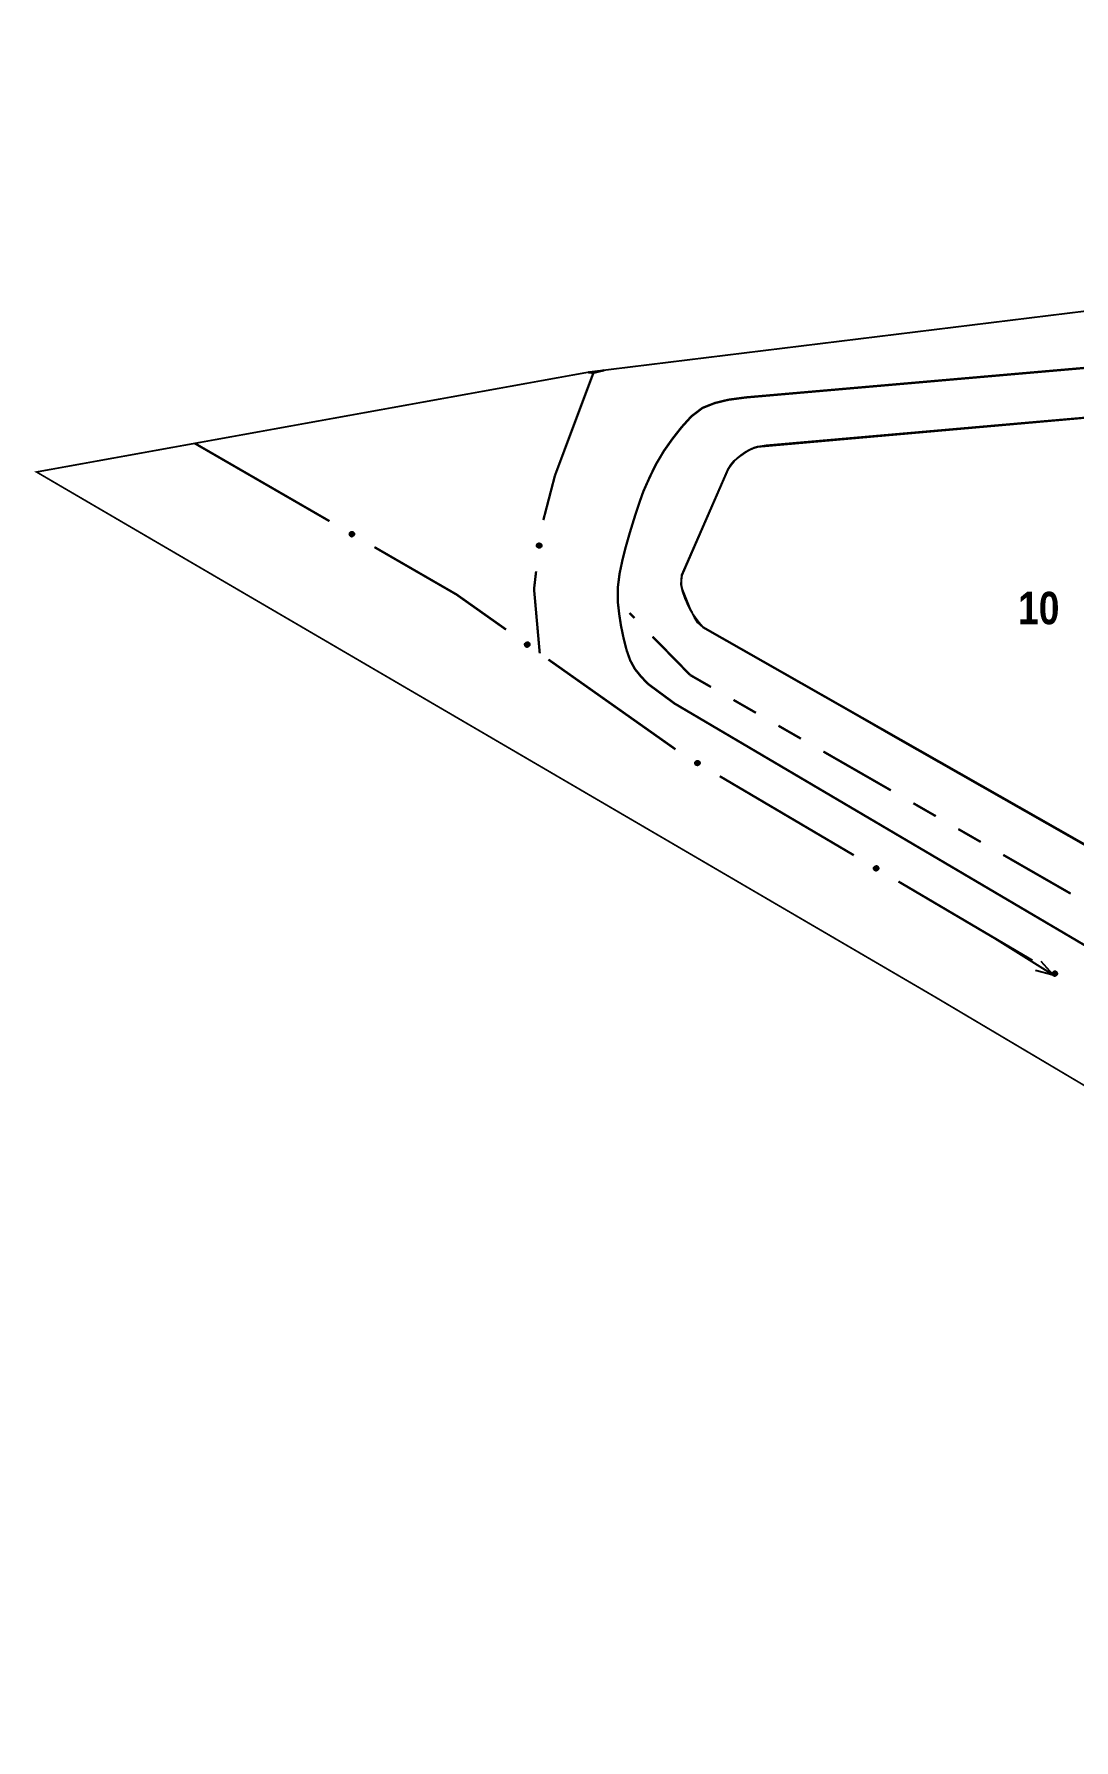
# Model space of a CAD drawing. Extents: x 203591 to 208218, y 4854879 to 4857795.
# Drawn here: x 203590.9 to 203671.1, y 4855965.7 to 4856097.3 of the extents above; entities that cross this region are included whole.
import ezdxf
from ezdxf.enums import TextEntityAlignment as Align

# ---------------------------------------------------------------- set-up
doc = ezdxf.new("R2010")
doc.units = 0
doc.header["$LTSCALE"] = 1.5
doc.header["$MEASUREMENT"] = 0
for name, color, linetype in [('CD-MALHA-LOTES', 40, 'CONTINUOUS'), ('LM-LIM-SETOR-FISCAL', 7, 'CONTINUOUS'), ('RU-QUADRAS', 210, 'CONTINUOUS'), ('SV-EIXO-ROD-ESTR', 7, 'CONTINUOUS'), ('SV-EIXO-RUA-PAV', 20, 'CONTINUOUS'), ('SV-EST-MUNIC-PAV', 20, 'CONTINUOUS'), ('SV-FX-DOM-EST', 20, 'CONTINUOUS'), ('SV-ROD-ESTADUAIS', 20, 'CONTINUOUS'), ('SV-TXT-ROD-EST', 20, 'CONTINUOUS'), ('Th_NmrPorta', 7, 'CONTINUOUS')]:
    doc.layers.add(name, color=color, linetype=linetype)
doc.styles.get("Standard").update_dxf_attribs({"font": 'swisscbo.ttf'})
doc.linetypes.add('Limite', pattern='A,20,-3,[130,ltypeshp.shx,S=6.35,R=0,X=0,Y=0],-3,20', length=46)

# ---------------------------------------------------------------- blocks, each defined once
blk = doc.blocks.new('COD048', base_point=(203667.21, 4856026.14))
at = {"layer": 'SV-TXT-ROD-EST'}
blk.add_line((203668.543333, 4856025.74), (203669.876667, 4856026.14), dxfattribs=at)
blk.add_lwpolyline([(203664.543333, 4856026.14), (203669.876667, 4856026.14), (203668.543333, 4856026.54)], dxfattribs=at)

msp = doc.modelspace()

# ---------------------------------------------------------------- linework, layer by layer
at = {"layer": 'CD-MALHA-LOTES', "linetype": 'Continuous', "flags": 128}
msp.add_lwpolyline([(203682.1, 4856068.58), (203668.79, 4856067.42), (203647.35, 4856065.55), (203647.02, 4856065.51), (203646.68, 4856065.46), (203646.42, 4856065.37), (203646.14, 4856065.24), (203645.85, 4856065.08), (203645.54, 4856064.89), (203645.27, 4856064.7), (203645.08, 4856064.54), (203644.88, 4856064.37), (203644.7, 4856064.17), (203644.56, 4856063.98), (203644.43, 4856063.77), (203644.3, 4856063.52), (203640.84, 4856055.55), (203640.78, 4856055.18), (203640.78, 4856054.82), (203640.86, 4856054.44), (203641.42, 4856053.04), (203641.79, 4856052.31), (203642.04, 4856051.91), (203642.44, 4856051.54), (203653.75, 4856045.12), (203657.32, 4856043.07), (203692.61, 4856023)], dxfattribs=at)
at = {"layer": 'LM-LIM-SETOR-FISCAL', "linetype": 'Limite', "ltscale": 0.1, "const_width": 0.13, "flags": 128}
msp.add_lwpolyline([(205796.415, 4856248.315), (205682.51, 4856182.65), (205659.3, 4856170.51), (205621.44, 4856158.01), (205507.35, 4856123.37), (205407.36, 4856092.31), (205394.74, 4856089.5), (205362.25, 4856082.61), (205354.69, 4856080.34), (205337.55, 4856076.77), (205289.87, 4856073.56), (205229.36, 4856070.3), (205219.27, 4856069.56), (205147.92, 4856065.7), (205113.32, 4856064.4), (205090.92, 4856063.16), (205009.9, 4856058.92), (204851.88, 4856050.7), (204687.08, 4856042.13), (204637.14, 4856038.78), (204603.03, 4856036.66), (204553.89, 4856035.32), (204520.66, 4856035.13), (204502.57, 4856037.61), (204484.57, 4856041.23), (204412.67, 4856060.75), (204330.68, 4856083.79), (204299.16, 4856093.11), (204270.41, 4856101.78), (204253.26, 4856107.22), (204244.69, 4856110.17), (204218.41, 4856111.79), (204202.69, 4856112.17), (204189.55, 4856111.98), (204142.89, 4856109.12), (204035.38, 4856102.27), (203993.42, 4856098.93), (203985.94, 4856098.57), (203969, 4856097.51), (203907.01, 4856092.75), (203828.45, 4856087.6), (203806.83, 4856085.89), (203745.43, 4856081.58), (203724.99, 4856080.15), (203677.22, 4856076.56), (203633.71, 4856071.22), (203591.04, 4856063.51), (203660.37, 4856023.03), (203705.27, 4855996.41), (203743.77, 4855973.31), (203818.31, 4855928.72), (203887.09, 4855887.86), (203952.66, 4855848.85), (204025, 4855805.96), (204088.2, 4855766.95), (204107.49, 4855755.62), (204177.8, 4855715.26), (204283.05, 4855651.55), (204316.3, 4855629.3), (204344.05, 4855608.74), (204359.413431, 4855596.133587), (204366.73, 4855590.13), (204395.58, 4855561.78), (204414.87, 4855540.12), (204436.53, 4855514.57), (204458.95, 4855485.04), (204486.36, 4855444.86), (204505.82, 4855416.26), (204534.16, 4855377.59), (204568.85, 4855328.27), (204604.98, 4855276.24), (204637.1, 4855229.79), (204661.77, 4855193.9), (204679.77, 4855167.91), (204703.32, 4855133.45), (204736.81, 4855084.64), (204752.67, 4855062.31), (204783.23, 4855019.37), (204803.12, 4854991.18), (204834.249649, 4854948.199642), (204845.64, 4854959.83), (204876.75, 4854964.71), (204914.35, 4854970.84), (204996.87, 4854983.31), (205090.66, 4854997.71), (205105.98, 4854999.94), (205187.94, 4855012.05), (205245.94, 4855021.11), (205272.68, 4855025.85), (205289.82, 4855028.52), (205353.63, 4855038.1), (205379.87, 4855044.32), (205380.17, 4855053.59), (205399.55, 4855054.95), (205426.54, 4855056.03), (205437.99, 4855056.62), (205499.63, 4855060.67), (205539.31, 4855063.19), (205567.09, 4855064.98), (205582.41, 4855066.09), (205635.91, 4855070), (205692.95, 4855073.42), (205739.37, 4855076.32), (205755.85, 4855076.88), (205779.09, 4855078.91), (205796.39, 4855080.33), (205832.27, 4855082.2), (205855.36, 4855083.58), (205884.96, 4855084.97), (205904.85, 4855085.43), (205945.85, 4855088.06), (205975.45, 4855089.94), (205990.04, 4855090.61), (206010.45, 4855091.62), (206021.42, 4855091.93), (206022.38, 4855094.63), (206023.19, 4855099.07), (206023.73, 4855105.32), (206023.73, 4855114.57), (206023.61, 4855122.77), (206023.73, 4855128.91), (206023.31, 4855148.74), (206059.09, 4855155.08), (206090.43, 4855139.24), (206138.56, 4855111.07), (206178.75, 4855088.19), (206206.79, 4855072.52), (206222.46, 4855062.86), (206230.38, 4855057.64), (206237.19, 4855052.51), (206245.02, 4855046.96), (206277.61, 4855028.92), (206315.11, 4855009.06), (206322.43, 4855004.94), (206334.61, 4854998.15), (206344.05, 4854991.94), (206370.01, 4854978.16), (206377.13, 4854974.52), (206383.62, 4854970.88), (206391.86, 4854965.97), (206400.96, 4854960.99), (206409.67, 4854956.24), (206418.06, 4854951.81), (206428.03, 4854946.58), (206436.74, 4854941.99), (206446.39, 4854936.45), (206454.94, 4854931.86), (206463.33, 4854927.27), (206473.94, 4854921.41), (206483.44, 4854916.66), (206493.49, 4854911.28), (206502.2, 4854906.53), (206509.16, 4854902.73), (206517.55, 4854899.17), (206528.48, 4854896), (206549.69, 4854889.67), (206564.41, 4854883.97), (206567.2, 4854879.08), (206570.83, 4854883.26), (206576.05, 4854891.17), (206582.86, 4854902.57), (206588.24, 4854910.17), (206594.1, 4854919.67), (206601.38, 4854929.09), (206611.99, 4854937.95), (206625.76, 4854949.98), (206640.32, 4854965.18), (206646.34, 4854973.73), (206650.93, 4854980.7), (206656.31, 4854989.4), (206659.8, 4854993.84), (206666.37, 4855000.56), (206674.91, 4855008.32), (206682.51, 4855016.24), (206687.1, 4855021.3), (206689.8, 4855026.21), (206695.97, 4855035.87), (206702.46, 4855046.95), (206709.74, 4855060.01), (206715.44, 4855068.88), (206721.77, 4855075.21), (206727.79, 4855082.65), (206732.22, 4855088.66), (206736.5, 4855097.05), (206739.58, 4855106.79), (206740.85, 4855116.29), (206741.17, 4855125.63), (206741.64, 4855134.02), (206741.17, 4855142.09), (206742.12, 4855150.72), (206742.75, 4855160.06), (206742.43, 4855173.36), (206743.07, 4855183.81), (206745.76, 4855192.36), (206748.45, 4855197.74), (206758.11, 4855205.5), (206768.24, 4855208.82), (206775.2, 4855210.56), (206778.84, 4855212.3), (206783.44, 4855216.26), (206786.6, 4855221.64), (206789.29, 4855225.29), (206792.14, 4855229.4), (206795.63, 4855232.73), (206801.01, 4855234.47), (206808.45, 4855236.21), (206816.52, 4855237.63), (206822.22, 4855240.17), (206827.6, 4855242.54), (206831.4, 4855244.28), (206836.63, 4855244.44), (206839.95, 4855243.97), (206842.19, 4855243.65), (206845.62, 4855240.46), (206849.62, 4855235.99), (206854.58, 4855232.12), (206859.64, 4855229.78), (206864.76, 4855227.39), (206870.2, 4855225.04), (206874.73, 4855222.3), (206878.92, 4855219.29), (206882.98, 4855215.83), (206887.98, 4855212.7), (206893.95, 4855209.85), (206900.29, 4855207.85), (206907.15, 4855206.19), (206913.73, 4855205.04), (206920.81, 4855203.6), (206927.56, 4855201.94), (206933.6, 4855200.48), (206939.89, 4855199.17), (206945.67, 4855197.5), (206951.88, 4855196.77), (206955.646692, 4855197.169441), (206957.306662, 4855197.34315), (206961.862616, 4855199.664984), (206966.527907, 4855198.429918), (206972.051755, 4855197.762708), (206977.408644, 4855196.392723), (206983.226231, 4855195.866614), (206988.517313, 4855195.575902), (206994.381656, 4855194.986132), (206999.439545, 4855194.39722), (207005.614593, 4855193.621657), (207012.363297, 4855193.601324), (207017.572169, 4855195.36525), (207023.03395, 4855199.405412), (207027.732957, 4855202.047994), (207032.274552, 4855204.906141), (207036.833943, 4855207.976499), (207041.709791, 4855210.664404), (207047.645836, 4855212.460922), (207053.627362, 4855214.050921), (207060.025663, 4855216.416757), (207065.622577, 4855219.182648), (207071.297192, 4855222.28006), (207076.000549, 4855226.442043), (207079.81713, 4855231.025691), (207081.103271, 4855236.760794), (207082.59759, 4855241.307754), (207088.023389, 4855243.939561), (207090.578395, 4855249.590665), (207089.808985, 4855256.17649), (207088.296416, 4855261.394437), (207091.682817, 4855264.782116), (207096.437455, 4855266.14688), (207101.10609, 4855269.633922), (207105.023599, 4855274.180832), (207109.741577, 4855275.556417), (207115.560457, 4855275.105675), (207120.834136, 4855274.222138), (207125.843848, 4855273.366924), (207131.736831, 4855271.630579), (207137.125757, 4855270.101991), (207140.28442, 4855270.079902), (207149.515925, 4855272.920652), (207159.750695, 4855279.150512), (207168.205506, 4855287.160332), (207178.440276, 4855293.835183), (207190.455007, 4855299.175063), (207198.909818, 4855306.294903), (207210.479558, 4855312.524764), (207226.054209, 4855320.312089), (207238.95892, 4855331.88183), (207248.7487, 4855350.571411), (207250.973651, 4855379.940753), (207256.758521, 4855404.860194), (207263.433371, 4855423.994765), (207271.888182, 4855446.689256), (207282.567942, 4855472.943668), (207294.805168, 4855494.970674), (207326.84445, 4855524.340016), (207365.558582, 4855558.159258), (207387.072345, 4855586.866424), (207407.157013, 4855615.155159), (207422.962295, 4855638.924947), (207434.532036, 4855666.069339), (207438.091956, 4855689.65381), (207436.311996, 4855734.152813), (207437.646966, 4855776.64936), (207435.867006, 4855804.683732), (207437.201976, 4855838.502973), (207442.986846, 4855862.087445), (207450.106687, 4855888.786846), (207460.341457, 4855908.811397), (207484.893222, 4855935.842551), (207514.888754, 4855951.474025), (207555.868566, 4855955.698748), (207618.394465, 4855944.291996), (207657.684388, 4855935.842551), (207679.230475, 4855930.772883), (207701.081061, 4855927.500978), (207727.335472, 4855933.285849), (207757.594794, 4855943.075629), (207797.198906, 4855948.41551), (207840.362939, 4855943.520619), (207880.857031, 4855931.060899), (207908.46854, 4855922.081144), (207928.081857, 4855916.750273), (207978.978222, 4855907.32502), (207988.919986, 4855905.773418), (208022.363859, 4855902.136547), (208058.853041, 4855901.246567), (208090.002343, 4855903.026527), (208114.955167, 4855908.683361), (208130.682304, 4855913.813432), (208161.847626, 4855928.407512), (208188.891822, 4855948.61949), (208218.286591, 4855981.057933), (208187.445907, 4855991.449903), (208165.321069, 4856010.222493), (208159.224361, 4856022.94), (208156.58974, 4856039.12589), (208148.685879, 4856065.472094), (208141.72335, 4856085.385589), (208131.121743, 4856100.600365), (208114.978287, 4856123.563692), (208106.091421, 4856139.449948), (208093.205298, 4856162.116022), (208084.73682, 4856199.326829), (208076.797221, 4856229.27502), (208073.616124, 4856257.1496), (208067.838157, 4856284.431712), (208065.021572, 4856320.096316), (208063.518292, 4856367.226456), (208062.416051, 4856397.165935), (208051.054374, 4856419.94066), (208041.168955, 4856425.250761), (208034.147983, 4856457.455812), (208021.67975, 4856492.348298), (208031.159526, 4856541.689942), (208020.976111, 4856586.808408), (208019.467809, 4856600.268866), (208028.327718, 4856624.553543), (208027.926294, 4856671.90573), (208026.162133, 4856750.628679), (208030.440265, 4856795.701991), (208034.406877, 4856848.418794), (208036.125381, 4856871.257936), (208022.299519, 4856927.922659), (208010.560024, 4856953.886397), (208008.303255, 4856989.771934), (207999.795743, 4857038.357717), (207992.204293, 4857055.360826), (207973.187812, 4857100.767903), (207964.482023, 4857136.653753), (207955.32649, 4857174.790688), (207947.06, 4857205.66), (207936.24, 4857242.09), (207927.67, 4857273.58), (207918.98, 4857320.37), (207891.61, 4857379.79), (207864.78, 4857442.58), (207832.53, 4857508.13), (207814.62, 4857556.12), (207809.96, 4857575.68), (207785.03, 4857617.04), (207772.89, 4857638.07), (207748.63, 4857685.56), (207726.14, 4857726.05), (207670.54, 4857791.94), (207637.716929, 4857752.579866), (207327.499503, 4857249.046871), (207320.676618, 4857251.493261), (207314.080136, 4857253.877844), (207301.63279, 4857226.347664), (207278.712679, 4857178.433894), (207276.5774, 4857174.787641), (207262.892453, 4857152.57806), (207252.462304, 4857134.399802), (207240.885989, 4857115.917861), (207229.906692, 4857098.269253), (207214.91377, 4857077.033986), (207202.397592, 4857060.643753), (207187.795384, 4857042.763498), (207183.851205, 4857038.068132), (207172.84771, 4857025.964287), (207149.87276, 4857002.228535), (207122.979462, 4856978.24558), (207115.279823, 4856971.792429), (207096.554824, 4856956.721089), (207093.179038, 4856954.256239), (207063.969674, 4856931.265115), (207039.009706, 4856911.05036), (207002.55255, 4856880.952023), (206995.622513, 4856875.427191), (206955.697742, 4856843.197587), (206925.76, 4856819.17), (206889.95, 4856790.29), (206863.87, 4856769.12), (206847.05, 4856755.62), (206812.934473, 4856729.478313), (206791.2, 4856713), (206771.48, 4856697.98), (206751.62, 4856684.07), (206724.81, 4856665.42), (206695.34, 4856644.45), (206670.42, 4856628.03), (206663.08, 4856623.07), (206633.21, 4856602.21), (206600.85, 4856580.16), (206591.4, 4856573.83), (206573.31, 4856561.53), (206563.13, 4856555.38), (206553.22, 4856549.54), (206544.9, 4856545.03), (206536.19, 4856541.04), (206524.84, 4856536.19), (206513.22, 4856531.58), (206498.3, 4856526.31), (206481.81, 4856521.39), (206460.98, 4856515.61), (206436.55, 4856509.25), (206404.85, 4856501.32), (206376.503498, 4856494.172169), (206338.854515, 4856484.264542), (206332.61, 4856481.61), (206321.41, 4856478.45), (206309.98, 4856474.91), (206297.27, 4856470.73), (206283.09, 4856465.93), (206265.98, 4856460.4), (206237.37, 4856450.17), (206227.79, 4856446.64), (206207.64, 4856438.98), (206187.88, 4856431.02), (206170.1, 4856423.58), (206145.59, 4856412.49), (206123.09, 4856402.3), (206095.56, 4856389.84), (206084.72388, 4856385.188271), (206064.4, 4856375.95), (206043.92, 4856366.69), (206002.95, 4856348.23), (205973.98, 4856334.81), (205918.83, 4856309.59), (205889.94, 4856296.39), (205871.28, 4856287.81), (205863.09, 4856283.51), (205834.67, 4856269.04), (205796.415, 4856248.315)], dxfattribs=at)
at = {"layer": 'RU-QUADRAS', "color": 6, "linetype": 'Continuous'}
msp.add_lwpolyline([(203888.71, 4855907.89), (203776.52, 4855977.82), (203773.63, 4855976.94), (203642.44, 4856051.54, -0.1266807104), (203640.78, 4856054.82), (203640.84, 4856055.55), (203644.43, 4856063.77, -0.1726028791), (203646.68, 4856065.46), (203682.1, 4856068.58), (203735.73, 4856072.51), (203745.75, 4856072.77), (203745.58, 4856068.68), (203760.27, 4856069.23), (203759.66, 4856062.51, -0.0049961305), (203845.69, 4856069.3)], format="xyb", dxfattribs=at)
at = {"layer": 'SV-EIXO-ROD-ESTR', "const_width": 0.18, "flags": 128}
for points in [[(203633.589391, 4856071.198207), (203634.01, 4856071.15)], [(203634.01, 4856071.15), (203634.569497, 4856071.289549)], [(203634.569497, 4856071.289549), (203634.853175, 4856071.360302)], [(203603.255109, 4856065.717136), (203613.647946, 4856059.718058)], [(203617.112225, 4856057.718366), (203623.174714, 4856054.218904)], [(203623.174714, 4856054.218904), (203623.45, 4856054.06)], [(203623.45, 4856054.06), (203627.272849, 4856051.356615)], [(203630.539082, 4856049.047563), (203640.341708, 4856042.125964)], [(203643.759808, 4856040.051819), (203654.099259, 4856033.961191)], [(203657.545742, 4856031.930981), (203667.885193, 4856025.840352)]]:
    msp.add_lwpolyline(points, dxfattribs=at)
at = {"layer": 'SV-EIXO-ROD-ESTR', "flags": 128}
for points in [[(203615.31068, 4856058.885379), (203615.357737, 4856058.898709), (203615.400906, 4856058.900544), (203615.437351, 4856058.891711), (203615.467522, 4856058.875508), (203615.49652, 4856058.855455), (203615.521297, 4856058.828787), (203615.54224, 4856058.793098), (203615.555943, 4856058.745987), (203615.554916, 4856058.701641), (203615.548168, 4856058.665447), (203615.533084, 4856058.633015), (203615.513132, 4856058.60517), (203615.48458, 4856058.58035), (203615.448204, 4856058.559479), (203615.4005, 4856058.546846), (203615.358166, 4856058.545338), (203615.323138, 4856058.554807), (203615.290629, 4856058.570178), (203615.261269, 4856058.591005), (203615.237098, 4856058.617323), (203615.216151, 4856058.653985), (203615.204306, 4856058.701235), (203615.20232, 4856058.743441), (203615.211294, 4856058.778592), (203615.227148, 4856058.810257), (203615.246907, 4856058.839588), (203615.272678, 4856058.865609), (203615.31068, 4856058.885379)], [(203628.852044, 4856050.374687), (203628.900127, 4856050.383638), (203628.943281, 4856050.381498), (203628.978761, 4856050.369354), (203629.007315, 4856050.350448), (203629.034349, 4856050.327815), (203629.05657, 4856050.298984), (203629.074145, 4856050.261521), (203629.083463, 4856050.213351), (203629.078366, 4856050.169287), (203629.068321, 4856050.133866), (203629.050321, 4856050.102956), (203629.027894, 4856050.077063), (203628.997182, 4856050.054971), (203628.959043, 4856050.037531), (203628.91038, 4856050.029334), (203628.868086, 4856050.031722), (203628.834077, 4856050.044369), (203628.803117, 4856050.062662), (203628.775795, 4856050.086099), (203628.754145, 4856050.114526), (203628.736655, 4856050.152958), (203628.729201, 4856050.201096), (203628.731101, 4856050.243306), (203628.743267, 4856050.277483), (203628.761963, 4856050.307558), (203628.784333, 4856050.334949), (203628.812386, 4856050.358493), (203628.852044, 4856050.374687)], [(203641.96864, 4856041.234697), (203642.015812, 4856041.247611), (203642.058995, 4856041.249065), (203642.095361, 4856041.23991), (203642.125388, 4856041.223442), (203642.154208, 4856041.203133), (203642.178748, 4856041.176248), (203642.199375, 4856041.140374), (203642.212662, 4856041.093145), (203642.211244, 4856041.04881), (203642.204176, 4856041.012677), (203642.188806, 4856040.980378), (203642.168609, 4856040.952711), (203642.139838, 4856040.928144), (203642.10328, 4856040.907596), (203642.055466, 4856040.895384), (203642.01312, 4856040.89425), (203641.978178, 4856040.904028), (203641.945805, 4856040.919686), (203641.91663, 4856040.940771), (203641.892693, 4856040.967302), (203641.872071, 4856041.004147), (203641.860643, 4856041.0515), (203641.85903, 4856041.093722), (203641.868315, 4856041.128792), (203641.884447, 4856041.160316), (203641.904465, 4856041.189471), (203641.930464, 4856041.215264), (203641.96864, 4856041.234697)], [(203655.754574, 4856033.113859), (203655.801747, 4856033.126773), (203655.84493, 4856033.128227), (203655.881296, 4856033.119072), (203655.911322, 4856033.102604), (203655.940143, 4856033.082295), (203655.964683, 4856033.05541), (203655.985309, 4856033.019536), (203655.998597, 4856032.972307), (203655.997178, 4856032.927972), (203655.990111, 4856032.891839), (203655.974741, 4856032.85954), (203655.954543, 4856032.831873), (203655.925773, 4856032.807306), (203655.889215, 4856032.786758), (203655.8414, 4856032.774546), (203655.799055, 4856032.773412), (203655.764112, 4856032.78319), (203655.73174, 4856032.798848), (203655.702564, 4856032.819933), (203655.678628, 4856032.846464), (203655.658005, 4856032.883309), (203655.646578, 4856032.930662), (203655.644964, 4856032.972884), (203655.654249, 4856033.007954), (203655.670382, 4856033.039478), (203655.690399, 4856033.068633), (203655.716398, 4856033.094426), (203655.754574, 4856033.113859)], [(203669.540509, 4856024.993021), (203669.587681, 4856025.005935), (203669.630864, 4856025.007389), (203669.66723, 4856024.998234), (203669.697257, 4856024.981765), (203669.726077, 4856024.961457), (203669.750617, 4856024.934572), (203669.771244, 4856024.898698), (203669.784531, 4856024.851469), (203669.783113, 4856024.807134), (203669.776045, 4856024.771001), (203669.760675, 4856024.738702), (203669.740478, 4856024.711035), (203669.711707, 4856024.686468), (203669.675149, 4856024.66592), (203669.627335, 4856024.653708), (203669.584989, 4856024.652574), (203669.550047, 4856024.662352), (203669.517674, 4856024.67801), (203669.488499, 4856024.699095), (203669.464562, 4856024.725626), (203669.44394, 4856024.762471), (203669.432512, 4856024.809824), (203669.430899, 4856024.852046), (203669.440184, 4856024.887116), (203669.456316, 4856024.91864), (203669.476334, 4856024.947795), (203669.502333, 4856024.973588), (203669.540509, 4856024.993021)]]:
    msp.add_lwpolyline(points, close=True, dxfattribs=at)
for points in [[(203615.20232, 4856058.743441), (203615.513132, 4856058.60517)], [(203615.204306, 4856058.701235), (203615.48458, 4856058.58035)], [(203615.204692, 4856058.720386), (203615.494235, 4856058.594216)], [(203615.209428, 4856058.758615), (203615.520244, 4856058.620167)], [(203615.211294, 4856058.778592), (203615.533084, 4856058.633015)], [(203615.214319, 4856058.677016), (203615.4635, 4856058.570993)], [(203615.216151, 4856058.653985), (203615.448204, 4856058.559479)], [(203615.221255, 4856058.792752), (203615.537797, 4856058.647847)], [(203615.227148, 4856058.810257), (203615.548168, 4856058.665447)], [(203615.232584, 4856058.634962), (203615.417401, 4856058.556639)], [(203615.237098, 4856058.617323), (203615.4005, 4856058.546846)], [(203615.240855, 4856058.823978), (203615.548126, 4856058.687576)], [(203615.246907, 4856058.839588), (203615.554916, 4856058.701641)], [(203615.25326, 4856058.602545), (203615.373531, 4856058.548876)], [(203615.261269, 4856058.591005), (203615.358166, 4856058.545338)], [(203615.263818, 4856058.850111), (203615.55168, 4856058.726488)], [(203615.272678, 4856058.865609), (203615.555943, 4856058.745987)], [(203615.291508, 4856058.873516), (203615.545099, 4856058.769675)], [(203615.31068, 4856058.885379), (203615.54224, 4856058.793098)], [(203615.336607, 4856058.891598), (203615.525153, 4856058.814275)], [(203615.357737, 4856058.898709), (203615.521297, 4856058.828787)], [(203615.382341, 4856058.899861), (203615.500749, 4856058.845692)], [(203615.400906, 4856058.900544), (203615.49652, 4856058.855455)], [(203628.729201, 4856050.201096), (203628.997182, 4856050.054971)], [(203628.731101, 4856050.243306), (203629.027894, 4856050.077063)], [(203628.731344, 4856050.22013), (203629.008071, 4856050.067891)], [(203628.736655, 4856050.152958), (203628.959043, 4856050.037531)], [(203628.736946, 4856050.176059), (203628.975332, 4856050.047591)], [(203628.739574, 4856050.257763), (203629.036354, 4856050.091342)], [(203628.743267, 4856050.277483), (203629.050321, 4856050.102956)], [(203628.754487, 4856050.290669), (203629.056376, 4856050.117293)], [(203628.761963, 4856050.307558), (203629.068321, 4856050.133866)], [(203628.776873, 4856050.319961), (203629.070311, 4856050.155904)], [(203628.784333, 4856050.334949), (203629.078366, 4856050.169287)], [(203628.80214, 4856050.343875), (203629.077426, 4856050.194325)], [(203628.812386, 4856050.358493), (203629.083463, 4856050.213351)], [(203628.831863, 4856050.364636), (203629.07484, 4856050.237935)], [(203628.852044, 4856050.374687), (203629.074145, 4856050.261521)], [(203628.878433, 4856050.378498), (203629.059076, 4856050.284178)], [(203628.900127, 4856050.383638), (203629.05657, 4856050.298984)], [(203628.924732, 4856050.382524), (203629.037662, 4856050.317705)], [(203628.943281, 4856050.381498), (203629.034349, 4856050.327815)], [(203628.75127, 4856050.132505), (203628.928109, 4856050.037532)], [(203628.754145, 4856050.114526), (203628.91038, 4856050.029334)], [(203628.76888, 4856050.098325), (203628.883712, 4856050.033833)], [(203628.775795, 4856050.086099), (203628.868086, 4856050.031722)], [(203641.85903, 4856041.093722), (203642.168609, 4856040.952711)], [(203641.860643, 4856041.0515), (203642.139838, 4856040.928144)], [(203641.861198, 4856041.070646), (203642.149616, 4856040.941924)], [(203641.866272, 4856041.108833), (203642.175853, 4856040.967644)], [(203641.868315, 4856041.128792), (203642.188806, 4856040.980378)], [(203641.870442, 4856041.027193), (203642.118676, 4856040.918974)], [(203641.872071, 4856041.004147), (203642.10328, 4856040.907596)], [(203641.8784, 4856041.142864), (203642.19365, 4856040.995169)], [(203641.884447, 4856041.160316), (203642.204176, 4856041.012677)], [(203641.888334, 4856040.98498), (203642.072453, 4856040.905028)], [(203641.892693, 4856040.967302), (203642.055466, 4856040.895384)], [(203641.898275, 4856041.173915), (203642.204329, 4856041.034805)], [(203641.904465, 4856041.189471), (203642.211244, 4856041.04881)], [(203641.908724, 4856040.952381), (203642.028517, 4856040.897652)], [(203641.921468, 4856041.199845), (203642.208227, 4856041.073684)], [(203641.930464, 4856041.215264), (203642.212662, 4856041.093145)], [(203641.949363, 4856041.223004), (203642.202027, 4856041.116927)], [(203641.96864, 4856041.234697), (203642.199375, 4856041.140374)], [(203641.994621, 4856041.240687), (203642.182476, 4856041.161702)], [(203642.015812, 4856041.247611), (203642.178748, 4856041.176248)], [(203642.040425, 4856041.248546), (203642.15835, 4856041.193334)], [(203642.058995, 4856041.249065), (203642.154208, 4856041.203133)], [(203641.91663, 4856040.940771), (203642.01312, 4856040.89425)], [(203655.690399, 4856033.068633), (203655.997178, 4856032.927972)], [(203655.707402, 4856033.079007), (203655.994162, 4856032.952846)], [(203655.716398, 4856033.094426), (203655.998597, 4856032.972307)], [(203655.735298, 4856033.102166), (203655.987962, 4856032.996089)], [(203655.754574, 4856033.113859), (203655.985309, 4856033.019536)], [(203655.780555, 4856033.119849), (203655.96841, 4856033.040864)], [(203655.801747, 4856033.126773), (203655.964683, 4856033.05541)], [(203655.82636, 4856033.127708), (203655.944285, 4856033.072496)], [(203655.84493, 4856033.128227), (203655.940143, 4856033.082295)], [(203655.644964, 4856032.972884), (203655.954543, 4856032.831873)], [(203655.646578, 4856032.930662), (203655.925773, 4856032.807306)], [(203655.647132, 4856032.949808), (203655.93555, 4856032.821086)], [(203655.652206, 4856032.987995), (203655.961787, 4856032.846806)], [(203655.654249, 4856033.007954), (203655.974741, 4856032.85954)], [(203655.656376, 4856032.906355), (203655.904611, 4856032.798136)], [(203655.658005, 4856032.883309), (203655.889215, 4856032.786758)], [(203655.664335, 4856033.022026), (203655.979584, 4856032.874331)], [(203655.670382, 4856033.039478), (203655.990111, 4856032.891839)], [(203655.674269, 4856032.864142), (203655.858387, 4856032.78419)], [(203655.678628, 4856032.846464), (203655.8414, 4856032.774546)], [(203655.68421, 4856033.053077), (203655.990263, 4856032.913967)], [(203655.694658, 4856032.831543), (203655.814451, 4856032.776814)], [(203655.702564, 4856032.819933), (203655.799055, 4856032.773412)], [(203669.430899, 4856024.852046), (203669.740478, 4856024.711035)], [(203669.432512, 4856024.809824), (203669.711707, 4856024.686468)], [(203669.433067, 4856024.82897), (203669.721485, 4856024.700248)], [(203669.438141, 4856024.867157), (203669.747722, 4856024.725968)], [(203669.440184, 4856024.887116), (203669.760675, 4856024.738702)], [(203669.442311, 4856024.785517), (203669.690545, 4856024.677298)], [(203669.44394, 4856024.762471), (203669.675149, 4856024.66592)], [(203669.450269, 4856024.901188), (203669.765519, 4856024.753493)], [(203669.456316, 4856024.91864), (203669.776045, 4856024.771001)], [(203669.460203, 4856024.743304), (203669.644322, 4856024.663352)], [(203669.464562, 4856024.725626), (203669.627335, 4856024.653708)], [(203669.470144, 4856024.932239), (203669.776198, 4856024.793129)], [(203669.476334, 4856024.947795), (203669.783113, 4856024.807134)], [(203669.480593, 4856024.710705), (203669.600385, 4856024.655976)], [(203669.488499, 4856024.699095), (203669.584989, 4856024.652574)], [(203669.493337, 4856024.958169), (203669.780096, 4856024.832008)], [(203669.502333, 4856024.973588), (203669.784531, 4856024.851469)], [(203669.521232, 4856024.981328), (203669.773896, 4856024.875251)], [(203669.540509, 4856024.993021), (203669.771244, 4856024.898698)], [(203669.56649, 4856024.999011), (203669.754345, 4856024.920026)], [(203669.587681, 4856025.005935), (203669.750617, 4856024.934572)], [(203669.612294, 4856025.00687), (203669.730219, 4856024.951658)], [(203669.630864, 4856025.007389), (203669.726077, 4856024.961457)]]:
    msp.add_lwpolyline(points, dxfattribs=at)
at = {"layer": 'SV-EIXO-RUA-PAV', "const_width": 0.18, "flags": 128}
for points in [[(203634.01, 4856071.15), (203631.201013, 4856063.659367)], [(203631.04, 4856063.23), (203630.147761, 4856059.802803)], [(203631.201013, 4856063.659367), (203631.04, 4856063.23)], [(203629.589166, 4856055.847649), (203629.473567, 4856054.854353)], [(203629.473567, 4856054.854353), (203629.43, 4856054.48)], [(203629.43, 4856054.48), (203629.838511, 4856049.874963)], [(203629.838511, 4856049.874963), (203629.87, 4856049.52)]]:
    msp.add_lwpolyline(points, dxfattribs=at)
at = {"layer": 'SV-EIXO-RUA-PAV', "flags": 128}
msp.add_lwpolyline([(203629.946316, 4856057.964233), (203629.97721, 4856057.926317), (203629.996009, 4856057.887413), (203630.002349, 4856057.850453), (203629.999435, 4856057.816331), (203629.992522, 4856057.781758), (203629.977862, 4856057.748439), (203629.9534, 4856057.715063), (203629.915583, 4856057.683805), (203629.874464, 4856057.667167), (203629.838561, 4856057.659013), (203629.802805, 4856057.660003), (203629.769332, 4856057.667281), (203629.735226, 4856057.683653), (203629.701645, 4856057.708774), (203629.671134, 4856057.747561), (203629.652966, 4856057.785828), (203629.647772, 4856057.821739), (203629.648995, 4856057.857678), (203629.656476, 4856057.89289), (203629.671055, 4856057.925513), (203629.696408, 4856057.959279), (203629.73509, 4856057.988886), (203629.773049, 4856058.007442), (203629.808878, 4856058.013138), (203629.844234, 4856058.011138), (203629.878994, 4856058.004626), (203629.9131, 4856057.991284), (203629.946316, 4856057.964233)], close=True, dxfattribs=at)
for points in [[(203629.656476, 4856057.89289), (203629.652966, 4856057.785828)], [(203629.663895, 4856057.904817), (203629.662306, 4856057.773124)], [(203629.671055, 4856057.925513), (203629.671134, 4856057.747561)], [(203629.685458, 4856057.936651), (203629.686825, 4856057.735927)], [(203629.696408, 4856057.959279), (203629.701645, 4856057.708774)], [(203629.716825, 4856057.970091), (203629.718279, 4856057.699297)], [(203629.73509, 4856057.988886), (203629.735226, 4856057.683653)], [(203629.752824, 4856057.996124), (203629.751784, 4856057.680286)], [(203629.773049, 4856058.007442), (203629.769332, 4856057.667281)], [(203629.789799, 4856058.006932), (203629.785919, 4856057.666698)], [(203629.808878, 4856058.013138), (203629.802805, 4856057.660003)], [(203629.825827, 4856058.009607), (203629.818291, 4856057.661557)], [(203629.844234, 4856058.011138), (203629.838561, 4856057.659013)], [(203629.862264, 4856058.003993), (203629.858858, 4856057.667825)], [(203629.878994, 4856058.004626), (203629.874464, 4856057.667167)], [(203629.89536, 4856057.993273), (203629.895991, 4856057.679988)], [(203629.9131, 4856057.991284), (203629.915583, 4856057.683805)], [(203629.927825, 4856057.977131), (203629.93303, 4856057.703153)], [(203629.946316, 4856057.964233), (203629.9534, 4856057.715063)], [(203629.962305, 4856057.942896), (203629.966067, 4856057.739146)], [(203629.97721, 4856057.926317), (203629.977862, 4856057.748439)], [(203629.988022, 4856057.904186), (203629.985235, 4856057.774006)], [(203629.996009, 4856057.887413), (203629.992522, 4856057.781758)]]:
    msp.add_lwpolyline(points, dxfattribs=at)
at = {"layer": 'SV-EST-MUNIC-PAV', "linetype": 'Continuous', "const_width": 0.18, "flags": 128}
msp.add_lwpolyline([(203638.22, 4856047.17), (203637.68, 4856047.74), (203637.21, 4856048.32), (203636.85, 4856048.98), (203636.58, 4856049.74), (203636.33, 4856050.73), (203636.14, 4856051.64), (203636, 4856052.55), (203635.89, 4856053.51), (203635.89, 4856054.58), (203636.03, 4856055.68), (203636.25, 4856056.72), (203636.49, 4856057.68), (203636.85, 4856058.93), (203637.18, 4856060), (203637.54, 4856061.1), (203637.87, 4856062.03), (203638.36, 4856063.12), (203638.83, 4856064.09), (203639.46, 4856065.15), (203640.12, 4856066.08), (203640.81, 4856066.96), (203641.58, 4856067.81), (203642.43, 4856068.45), (203643.39, 4856068.83), (203644.43, 4856069.08), (203645.78, 4856069.26), (203717.5, 4856075.5)], dxfattribs=at)
at = {"layer": 'SV-FX-DOM-EST', "const_width": 0.18, "flags": 128}
for points in [[(203637.1764, 4856052.245557), (203636.8, 4856052.63)], [(203641.48, 4856047.85), (203638.575586, 4856050.816474)], [(203642.215777, 4856047.427562), (203641.48, 4856047.85)], [(203643.083006, 4856046.929653), (203642.215777, 4856047.427562)], [(203646.551923, 4856044.938015), (203644.817464, 4856045.933834)], [(203650.020839, 4856042.946377), (203648.286381, 4856043.942196)], [(203656.958671, 4856038.963102), (203651.755297, 4856041.950558)], [(203660.427587, 4856036.971464), (203658.693129, 4856037.967283)], [(203663.896503, 4856034.979826), (203662.162045, 4856035.975645)], [(203670.834335, 4856030.996551), (203665.630961, 4856033.984008)]]:
    msp.add_lwpolyline(points, dxfattribs=at)
at = {"layer": 'SV-ROD-ESTADUAIS', "const_width": 0.18, "flags": 128}
for points in [[(203640.28, 4856045.65), (203638.22, 4856047.17)], [(203678.68, 4856023.03), (203640.28, 4856045.65)]]:
    msp.add_lwpolyline(points, dxfattribs=at)

# ---------------------------------------------------------------- block references
at = {"layer": 'SV-TXT-ROD-EST', "rotation": 328}
msp.add_blockref('COD048', (203667.21, 4856026.14), dxfattribs=at)

# ---------------------------------------------------------------- texts
at = {"layer": 'Th_NmrPorta', "color": 1}
msp.add_text('10', height=2.5, dxfattribs=at).set_placement((203666.780366, 4856053.019086), align=Align.MIDDLE_LEFT)

doc.saveas('drawing.dxf')
